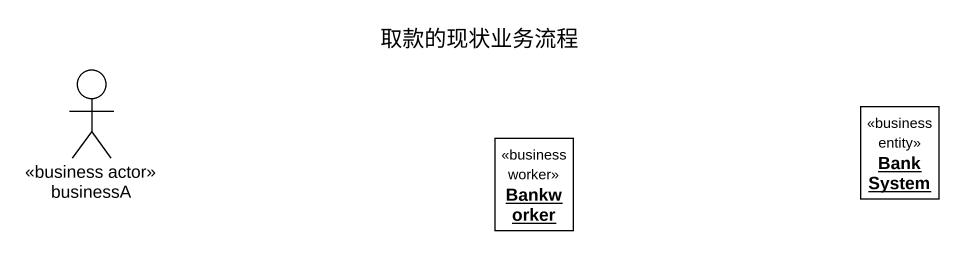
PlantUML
@startuml
title 取款的现状业务流程
allowmixing
hide circle
hide empty members
actor businessA <<business actor>>
object BankSystem <<business entity>>
object Bankworker <<business worker>>
@enduml
